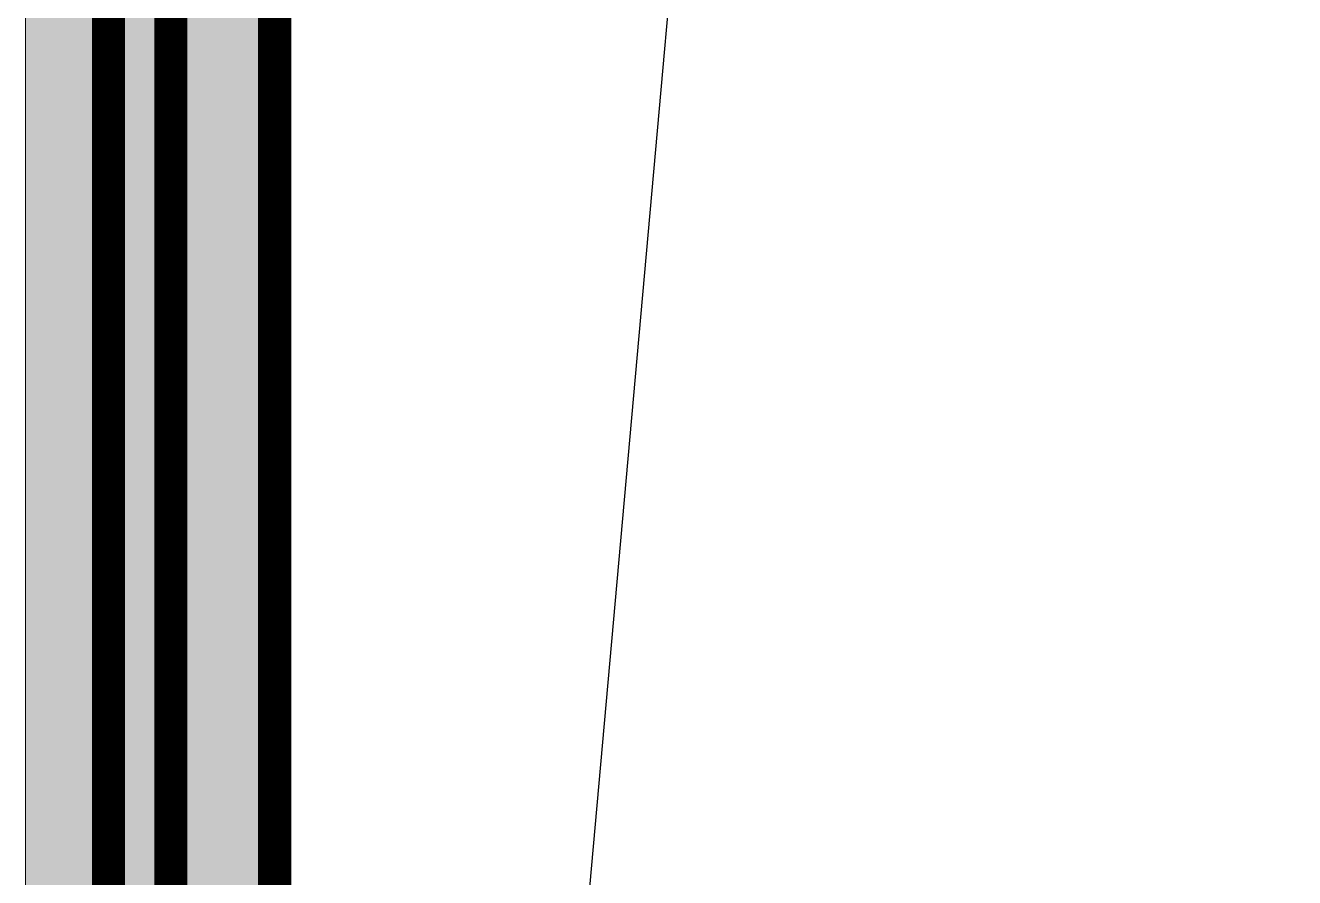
# Model space of a CAD drawing. Header units: inches. Extents: x 0 to 1042, y 0 to 126.
# Drawn here: x 686.652 to 690.47, y 91.205 to 93.768 of the extents above; entities that cross this region are included whole.
import ezdxf

# ---------------------------------------------------------------- set-up
doc = ezdxf.new("R2010")
doc.units = ezdxf.units.IN
doc.header["$MEASUREMENT"] = 0
doc.layers.add('BP Metal', color=7, linetype='Continuous', true_color=0x803345)
for name, color, linetype, lineweight in [('BP Others', 190, 'Continuous', 0), ('BP Primer', 2, 'Continuous', 0), ('RAM Black Pearl Sheet', 165, 'Continuous', 0)]:
    doc.layers.add(name, color=color, linetype=linetype, lineweight=lineweight)
doc.layers.add('BP Protection Course', color=7, linetype='Continuous', lineweight=0, true_color=0x216123)

msp = doc.modelspace()

# ---------------------------------------------------------------- hatches: boundary and pattern name
at = {"layer": 'BP Primer'}
h = msp.add_hatch(dxfattribs=at)
h.set_pattern_fill('WOOD6', color=6, scale=0.2, pattern_type=2)
h.set_pattern_definition([(216.8699, (-234.96736, -9.878795), (0.5999999836, 0.4000000247), [0.1, -0.9]), (206.5651, (-234.84736, -9.938795), (-0.199999832, -0.200000262), [0.2236068, -0.2236068]), (198.4349, (-234.84736, -10.038795), (-0.400000087, -0.1999996806), [0.1264912, -0.5059644])])
h.paths.add_polyline_path([(686.6517, 94.9198), (687.4017, 94.9198), (687.4017, 88.3046), (687.6695, 88.0367), (687.6695, 86.4709), (687.9017, 86.2387), (687.9017, 84.3458), (688.2925, 84.1583), (691.2141, 84.1583), (691.5266, 83.8458), (712.5928, 83.8458), (712.5928, 83.0958), (686.6517, 83.0958)])

# ---------------------------------------------------------------- linework, layer by layer
at = {"layer": 'BP Metal', "flags": 128}
msp.add_lwpolyline([(688.0049, 95.3962), (688.6104, 94.7906, -0.267222), (688.6572, 94.6172), (688.0303, 87.611), (690.3887, 87.611)], format="xyb", dxfattribs=at)
at = {"layer": 'BP Others'}
msp.add_line((686.6517, 99.0773), (686.6517, 83.0958), dxfattribs=at)
at = {"layer": 'BP Protection Course', "const_width": 0.1}
msp.add_lwpolyline([(687.4017, 94.9198), (687.4017, 88.3046), (687.6695, 88.0367), (687.6695, 86.4709), (687.9017, 86.2387), (687.9017, 84.3458)], dxfattribs=at)
at = {"layer": 'RAM Black Pearl Sheet', "const_width": 0.1}
for points in [[(686.9017, 94.9198), (686.9017, 88.0975), (687.1695, 87.8296), (687.1695, 86.2638), (687.4017, 86.0316), (687.4017, 83.8458)], [(687.0892, 94.9198), (687.0892, 88.1751), (687.357, 87.9073), (687.357, 86.3415), (687.5892, 86.1093), (687.5892, 83.8458)]]:
    msp.add_lwpolyline(points, dxfattribs=at)

doc.saveas('drawing.dxf')
